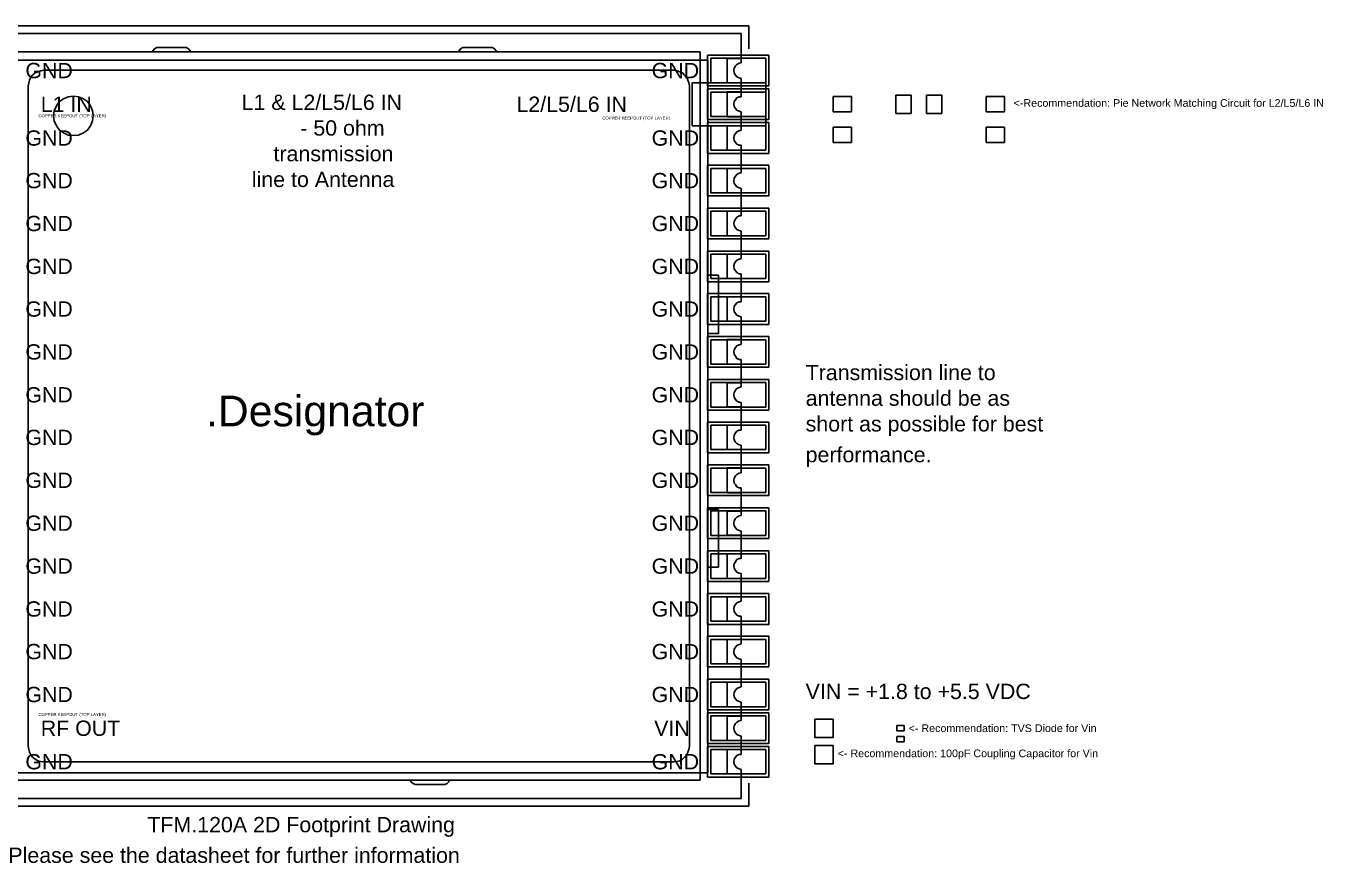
# Model space of a CAD drawing. Header units: millimetres. Extents: x -34.9 to 31.5, y -14.6 to 14.
# Drawn here: x -10.88 to 31.51, y -14.61 to 12.76 of the extents above; entities that cross this region are included whole.
import ezdxf

# ---------------------------------------------------------------- set-up
doc = ezdxf.new("R2010")
doc.units = ezdxf.units.MM
for name, color, linetype in [('Mechanical10', 56, 'Continuous'), ('Mechanical3', 76, 'Continuous'), ('TopLayer', 1, 'Continuous'), ('TopOverlay', 2, 'Continuous'), ('TopPaste', 8, 'Continuous'), ('TopSolder', 216, 'Continuous')]:
    doc.layers.add(name, color=color, linetype=linetype)
doc.styles.add('Arial', font='', dxfattribs={"height": 0.2})
doc.styles.get('Arial').set_extended_font_data('Arial')

msp = doc.modelspace()

# ---------------------------------------------------------------- linework, layer by layer
at = {"layer": 'Mechanical10'}
for p, q in [((10.897, 10.895), (13.297, 10.895)), ((10.897, 9.495), (10.897, 10.895)), ((13.297, 9.495), (13.297, 10.895)), ((15.497, 9.945), (15.497, 10.445)), ((15.497, 10.445), (16.097, 10.445)), ((16.097, 9.945), (16.097, 10.445)), ((17.547, 10.495), (18.047, 10.495)), ((17.547, 9.895), (17.547, 10.495)), ((18.047, 9.895), (18.047, 10.495)), ((18.547, 10.495), (19.047, 10.495)), ((18.547, 9.895), (18.547, 10.495)), ((19.047, 9.895), (19.047, 10.495)), ((20.497, 9.945), (20.497, 10.445)), ((20.497, 10.445), (21.097, 10.445)), ((21.097, 9.945), (21.097, 10.445)), ((15.497, 9.945), (16.097, 9.945)), ((17.547, 9.895), (18.047, 9.895)), ((18.547, 9.895), (19.047, 9.895)), ((20.497, 9.945), (21.097, 9.945)), ((10.897, 9.495), (13.297, 9.495)), ((15.497, 8.945), (15.497, 9.445)), ((15.497, 9.445), (16.097, 9.445)), ((16.097, 8.945), (16.097, 9.445)), ((20.497, 8.945), (20.497, 9.445)), ((20.497, 9.445), (21.097, 9.445)), ((21.097, 8.945), (21.097, 9.445)), ((15.497, 8.945), (16.097, 8.945)), ((20.497, 8.945), (21.097, 8.945)), ((14.897, -10.504), (14.897, -9.904)), ((14.897, -9.904), (15.497, -9.904)), ((15.497, -10.504), (15.497, -9.904)), ((17.577, -10.119), (17.817, -10.119)), ((17.577, -10.289), (17.577, -10.119)), ((17.817, -10.289), (17.817, -10.119)), ((14.897, -10.504), (15.497, -10.504)), ((17.577, -10.289), (17.817, -10.289)), ((17.577, -10.649), (17.577, -10.479)), ((17.577, -10.479), (17.817, -10.479)), ((17.817, -10.649), (17.817, -10.479)), ((14.897, -11.368), (14.897, -10.768)), ((14.897, -10.768), (15.497, -10.768)), ((15.497, -11.368), (15.497, -10.768)), ((17.577, -10.649), (17.817, -10.649)), ((14.897, -11.368), (15.497, -11.368))]:
    msp.add_line(p, q, dxfattribs=at)
at = {"layer": 'Mechanical3'}
for p, q in [((-12.497, 12.506), (12.497, 12.506)), ((12.497, 11.694), (12.497, 12.506)), ((-11.157, 11.905), (11.156, 11.905)), ((-6.764, 11.905), (-6.729, 11.941)), ((-6.729, 11.941), (-6.676, 12.012)), ((-6.676, 12.012), (-6.606, 12.047)), ((-6.606, 12.047), (-6.536, 12.047)), ((-6.536, 12.047), (-5.706, 12.047)), ((-5.706, 12.047), (-5.636, 12.047)), ((-5.636, 12.047), (-5.566, 12.012)), ((-5.566, 12.012), (-5.513, 11.941)), ((-5.513, 11.941), (-5.477, 11.905)), ((3.237, 11.905), (3.272, 11.941)), ((3.272, 11.941), (3.325, 12.012)), ((3.325, 12.012), (3.395, 12.047)), ((3.395, 12.047), (3.466, 12.047)), ((3.466, 12.047), (4.277, 12.047)), ((4.277, 12.047), (4.365, 12.047)), ((4.365, 12.047), (4.436, 12.012)), ((4.436, 12.012), (4.489, 11.941)), ((4.489, 11.941), (4.524, 11.905)), ((11.156, 11.888), (11.156, 11.905)), ((11.156, 11.87), (11.156, 11.888)), ((11.156, 11.852), (11.156, 11.87)), ((-11.157, 11.641), (11.156, 11.641)), ((11.156, 11.817), (11.156, 11.852)), ((11.156, 11.782), (11.156, 11.817)), ((11.156, 11.748), (11.156, 11.782)), ((11.156, 11.694), (11.156, 11.748)), ((11.156, 11.641), (11.156, 11.694)), ((11.156, 11.641), (11.209, 11.641)), ((11.156, -11.66), (11.156, 11.641)), ((11.209, 11.641), (11.244, 11.641)), ((11.244, 11.641), (11.297, 11.641)), ((11.297, 11.641), (11.333, 11.641)), ((11.333, 11.641), (11.368, 11.641)), ((11.368, 11.641), (11.386, 11.641)), ((11.386, 11.641), (11.404, 11.641)), ((11.404, -11.66), (11.404, 11.641)), ((12.038, 11.694), (12.497, 11.694)), ((12.038, 10.9), (12.038, 11.694)), ((12.268, 11.376), (12.303, 11.447)), ((12.303, 11.447), (12.356, 11.5)), ((12.356, 11.5), (12.426, 11.536)), ((12.426, 11.536), (12.497, 11.553)), ((12.497, 11.553), (12.497, 11.694)), ((-10.769, 10.988), (-10.716, 11.077)), ((-10.716, 11.077), (-10.663, 11.147)), ((-10.663, 11.147), (-10.575, 11.218)), ((-10.575, 11.218), (-10.487, 11.253)), ((-10.487, 11.253), (-10.398, 11.288)), ((-10.398, 11.288), (-10.31, 11.307)), ((-10.31, 11.307), (10.292, 11.307)), ((10.292, 11.307), (10.398, 11.288)), ((10.398, 11.288), (10.486, 11.253)), ((10.486, 11.253), (10.574, 11.218)), ((10.574, 11.218), (10.645, 11.147)), ((10.645, 11.147), (10.715, 11.077)), ((10.715, 11.077), (10.75, 10.988)), ((12.25, 11.307), (12.268, 11.376)), ((12.25, 11.307), (12.268, 11.218)), ((12.268, 11.218), (12.303, 11.147)), ((12.303, 11.147), (12.356, 11.095)), ((12.356, 11.095), (12.426, 11.059)), ((12.426, 11.059), (12.497, 11.042)), ((12.497, 10.9), (12.497, 11.042)), ((-10.804, 10.794), (-10.786, 10.9)), ((-10.804, -10.796), (-10.804, 10.794)), ((-10.786, 10.9), (-10.769, 10.988)), ((10.75, 10.988), (10.786, 10.9)), ((10.786, 10.9), (10.803, 10.794)), ((10.803, -10.796), (10.803, 10.794)), ((12.038, 10.9), (12.497, 10.9)), ((12.038, 10.601), (12.497, 10.601)), ((12.038, 9.789), (12.038, 10.601)), ((12.497, 10.601), (12.497, 10.9)), ((12.497, 10.441), (12.497, 10.601)), ((-9.887, 10.142), (-9.781, 10.283)), ((-9.781, 10.283), (-9.658, 10.371)), ((-9.658, 10.371), (-9.498, 10.441)), ((-9.498, 10.441), (-9.322, 10.459)), ((-9.322, 10.459), (-9.164, 10.441)), ((-9.164, 10.441), (-9.005, 10.371)), ((-9.005, 10.371), (-8.864, 10.283)), ((-8.864, 10.283), (-8.776, 10.142)), ((12.25, 10.195), (12.268, 10.283)), ((12.25, 10.195), (12.268, 10.124)), ((12.268, 10.283), (12.303, 10.336)), ((12.303, 10.336), (12.356, 10.406)), ((12.356, 10.406), (12.426, 10.441)), ((12.426, 10.441), (12.497, 10.441)), ((-9.975, 9.824), (-9.957, 9.983)), ((-9.975, 9.824), (-9.957, 9.648)), ((-9.957, 9.983), (-9.887, 10.142)), ((-8.776, 10.142), (-8.705, 9.983)), ((-8.705, 9.983), (-8.688, 9.824)), ((-8.705, 9.648), (-8.688, 9.824)), ((12.038, 9.789), (12.497, 9.789)), ((12.268, 10.124), (12.303, 10.053)), ((12.303, 10.053), (12.356, 10)), ((12.356, 10), (12.426, 9.965)), ((12.426, 9.965), (12.497, 9.948)), ((12.497, 9.789), (12.497, 9.948)), ((12.497, 9.489), (12.497, 9.789)), ((-9.957, 9.648), (-9.887, 9.489)), ((-9.887, 9.489), (-9.781, 9.348)), ((-9.781, 9.348), (-9.658, 9.26)), ((-9.005, 9.26), (-8.864, 9.348)), ((-8.864, 9.348), (-8.776, 9.489)), ((-8.776, 9.489), (-8.705, 9.648)), ((12.038, 9.489), (12.497, 9.489)), ((12.038, 8.695), (12.038, 9.489)), ((12.356, 9.295), (12.426, 9.331)), ((12.426, 9.331), (12.497, 9.348)), ((12.497, 9.348), (12.497, 9.489)), ((-9.658, 9.26), (-9.498, 9.189)), ((-9.498, 9.189), (-9.322, 9.171)), ((-9.322, 9.171), (-9.164, 9.189)), ((-9.164, 9.189), (-9.005, 9.26)), ((12.25, 9.101), (12.268, 9.171)), ((12.25, 9.101), (12.268, 9.013)), ((12.268, 9.171), (12.303, 9.243)), ((12.268, 9.013), (12.303, 8.942)), ((12.303, 9.243), (12.356, 9.295)), ((12.303, 8.942), (12.356, 8.89)), ((12.038, 8.695), (12.497, 8.695)), ((12.356, 8.89), (12.426, 8.854)), ((12.426, 8.854), (12.497, 8.854)), ((12.497, 8.695), (12.497, 8.854)), ((12.497, 8.096), (12.497, 8.695)), ((12.038, 8.096), (12.497, 8.096)), ((12.038, 7.302), (12.038, 8.096)), ((12.497, 7.955), (12.497, 8.096)), ((12.25, 7.69), (12.268, 7.778)), ((12.25, 7.69), (12.268, 7.619)), ((12.268, 7.778), (12.303, 7.849)), ((12.303, 7.849), (12.356, 7.902)), ((12.356, 7.902), (12.426, 7.937)), ((12.426, 7.937), (12.497, 7.955)), ((12.038, 7.302), (12.497, 7.302)), ((12.268, 7.619), (12.303, 7.549)), ((12.303, 7.549), (12.356, 7.496)), ((12.356, 7.496), (12.426, 7.461)), ((12.426, 7.461), (12.497, 7.443)), ((12.497, 7.302), (12.497, 7.443)), ((12.497, 6.702), (12.497, 7.302)), ((12.038, 5.891), (12.038, 6.702)), ((12.038, 6.702), (12.497, 6.702)), ((12.25, 6.296), (12.268, 6.367)), ((12.268, 6.367), (12.303, 6.437)), ((12.303, 6.437), (12.356, 6.509)), ((12.356, 6.509), (12.426, 6.544)), ((12.426, 6.544), (12.497, 6.544)), ((12.497, 6.544), (12.497, 6.702)), ((12.25, 6.296), (12.268, 6.226)), ((12.268, 6.226), (12.303, 6.156)), ((12.303, 6.156), (12.356, 6.103)), ((12.356, 6.103), (12.426, 6.068)), ((12.426, 6.068), (12.497, 6.05)), ((12.497, 5.891), (12.497, 6.05)), ((12.038, 5.891), (12.497, 5.891)), ((12.497, 5.291), (12.497, 5.891)), ((12.038, 4.497), (12.038, 5.291)), ((12.038, 5.291), (12.497, 5.291)), ((12.303, 5.044), (12.356, 5.097)), ((12.356, 5.097), (12.426, 5.133)), ((12.426, 5.133), (12.497, 5.15)), ((12.497, 5.15), (12.497, 5.291)), ((12.25, 4.903), (12.268, 4.973)), ((12.25, 4.903), (12.268, 4.815)), ((12.268, 4.973), (12.303, 5.044)), ((12.268, 4.815), (12.303, 4.745)), ((12.303, 4.745), (12.356, 4.692)), ((12.356, 4.692), (12.426, 4.656)), ((11.404, 4.603), (11.756, 4.603)), ((11.756, 2.698), (11.756, 4.603)), ((12.038, 4.497), (12.497, 4.497)), ((12.426, 4.656), (12.497, 4.656)), ((12.497, 4.497), (12.497, 4.656)), ((12.497, 3.898), (12.497, 4.497)), ((12.038, 3.898), (12.497, 3.898)), ((12.038, 3.104), (12.038, 3.898)), ((12.497, 3.739), (12.497, 3.898)), ((12.25, 3.492), (12.268, 3.58)), ((12.25, 3.492), (12.268, 3.422)), ((12.268, 3.58), (12.303, 3.65)), ((12.268, 3.422), (12.303, 3.351)), ((12.303, 3.65), (12.356, 3.703)), ((12.356, 3.703), (12.426, 3.739)), ((12.426, 3.739), (12.497, 3.739)), ((12.038, 3.104), (12.497, 3.104)), ((12.303, 3.351), (12.356, 3.298)), ((12.356, 3.298), (12.426, 3.262)), ((12.426, 3.262), (12.497, 3.245)), ((12.497, 3.104), (12.497, 3.245)), ((12.497, 2.504), (12.497, 3.104)), ((11.404, 2.698), (11.756, 2.698)), ((12.038, 2.504), (12.497, 2.504)), ((12.038, 1.693), (12.038, 2.504)), ((12.25, 2.099), (12.268, 2.169)), ((12.268, 2.169), (12.303, 2.239)), ((12.303, 2.239), (12.356, 2.292)), ((12.356, 2.292), (12.426, 2.327)), ((12.426, 2.327), (12.497, 2.345)), ((12.497, 2.345), (12.497, 2.504)), ((12.25, 2.099), (12.268, 2.028)), ((12.268, 2.028), (12.303, 1.958)), ((12.303, 1.958), (12.356, 1.886)), ((12.356, 1.886), (12.426, 1.851)), ((12.426, 1.851), (12.497, 1.851)), ((12.497, 1.693), (12.497, 1.851)), ((12.038, 1.693), (12.497, 1.693)), ((12.497, 1.093), (12.497, 1.693)), ((12.038, 1.093), (12.497, 1.093)), ((12.038, 0.299), (12.038, 1.093)), ((12.303, 0.846), (12.356, 0.899)), ((12.356, 0.899), (12.426, 0.934)), ((12.426, 0.934), (12.497, 0.952)), ((12.497, 0.952), (12.497, 1.093)), ((12.25, 0.705), (12.268, 0.776)), ((12.25, 0.705), (12.268, 0.617)), ((12.268, 0.776), (12.303, 0.846)), ((12.268, 0.617), (12.303, 0.546)), ((12.303, 0.546), (12.356, 0.493)), ((12.356, 0.493), (12.426, 0.458)), ((12.426, 0.458), (12.497, 0.44)), ((12.497, 0.299), (12.497, 0.44)), ((12.038, 0.299), (12.497, 0.299)), ((12.497, -0.3), (12.497, 0.299)), ((12.038, -0.3), (12.497, -0.3)), ((12.038, -1.094), (12.038, -0.3)), ((12.497, -0.459), (12.497, -0.3)), ((12.25, -0.706), (12.268, -0.618)), ((12.25, -0.706), (12.268, -0.777)), ((12.268, -0.618), (12.303, -0.547)), ((12.268, -0.777), (12.303, -0.848)), ((12.303, -0.547), (12.356, -0.494)), ((12.303, -0.848), (12.356, -0.9)), ((12.356, -0.494), (12.426, -0.459)), ((12.426, -0.459), (12.497, -0.459)), ((12.038, -1.094), (12.497, -1.094)), ((12.356, -0.9), (12.426, -0.936)), ((12.426, -0.936), (12.497, -0.952)), ((12.497, -1.094), (12.497, -0.952)), ((12.497, -1.694), (12.497, -1.094)), ((12.038, -1.694), (12.497, -1.694)), ((12.038, -2.505), (12.038, -1.694)), ((12.497, -1.853), (12.497, -1.694)), ((12.25, -2.099), (12.268, -2.029)), ((12.25, -2.099), (12.268, -2.188)), ((12.268, -2.029), (12.303, -1.958)), ((12.303, -1.958), (12.356, -1.906)), ((12.356, -1.906), (12.426, -1.87)), ((12.426, -1.87), (12.497, -1.853)), ((12.038, -2.505), (12.497, -2.505)), ((12.268, -2.188), (12.303, -2.241)), ((12.303, -2.241), (12.356, -2.311)), ((12.356, -2.311), (12.426, -2.347)), ((12.426, -2.347), (12.497, -2.347)), ((12.497, -2.505), (12.497, -2.347)), ((12.497, -3.105), (12.497, -2.505)), ((11.404, -3.052), (11.756, -3.052)), ((11.756, -4.939), (11.756, -3.052)), ((12.038, -3.898), (12.038, -3.105)), ((12.038, -3.105), (12.497, -3.105)), ((12.268, -3.422), (12.303, -3.352)), ((12.303, -3.352), (12.356, -3.299)), ((12.356, -3.299), (12.426, -3.264)), ((12.426, -3.264), (12.497, -3.246)), ((12.497, -3.246), (12.497, -3.105)), ((12.25, -3.511), (12.268, -3.422)), ((12.25, -3.511), (12.268, -3.582)), ((12.268, -3.582), (12.303, -3.652)), ((12.303, -3.652), (12.356, -3.705)), ((12.356, -3.705), (12.426, -3.74)), ((12.426, -3.74), (12.497, -3.758)), ((12.497, -3.898), (12.497, -3.758)), ((12.038, -3.898), (12.497, -3.898)), ((12.497, -4.499), (12.497, -3.898)), ((12.038, -5.31), (12.038, -4.499)), ((12.038, -4.499), (12.497, -4.499)), ((12.356, -4.692), (12.426, -4.657)), ((12.426, -4.657), (12.497, -4.657)), ((12.497, -4.657), (12.497, -4.499)), ((11.404, -4.939), (11.756, -4.939)), ((12.25, -4.905), (12.268, -4.833)), ((12.25, -4.905), (12.268, -4.975)), ((12.268, -4.833), (12.303, -4.763)), ((12.268, -4.975), (12.303, -5.045)), ((12.303, -4.763), (12.356, -4.692)), ((12.303, -5.045), (12.356, -5.098)), ((12.038, -5.31), (12.497, -5.31)), ((12.356, -5.098), (12.426, -5.133)), ((12.426, -5.133), (12.497, -5.151)), ((12.497, -5.31), (12.497, -5.151)), ((12.497, -5.91), (12.497, -5.31)), ((12.038, -5.91), (12.497, -5.91)), ((12.038, -6.704), (12.038, -5.91)), ((12.497, -6.051), (12.497, -5.91)), ((12.25, -6.298), (12.268, -6.227)), ((12.25, -6.298), (12.268, -6.386)), ((12.268, -6.227), (12.303, -6.156)), ((12.303, -6.156), (12.356, -6.103)), ((12.356, -6.103), (12.426, -6.068)), ((12.426, -6.068), (12.497, -6.051)), ((12.038, -6.704), (12.497, -6.704)), ((12.268, -6.386), (12.303, -6.456)), ((12.303, -6.456), (12.356, -6.509)), ((12.356, -6.509), (12.426, -6.544)), ((12.426, -6.544), (12.497, -6.544)), ((12.497, -6.704), (12.497, -6.544)), ((12.497, -7.302), (12.497, -6.704)), ((12.038, -7.302), (12.497, -7.302)), ((12.038, -8.097), (12.038, -7.302)), ((12.25, -7.709), (12.268, -7.621)), ((12.268, -7.621), (12.303, -7.55)), ((12.303, -7.55), (12.356, -7.497)), ((12.356, -7.497), (12.426, -7.462)), ((12.426, -7.462), (12.497, -7.444)), ((12.497, -7.444), (12.497, -7.302)), ((12.25, -7.709), (12.268, -7.779)), ((12.268, -7.779), (12.303, -7.85)), ((12.303, -7.85), (12.356, -7.903)), ((12.356, -7.903), (12.426, -7.938)), ((12.426, -7.938), (12.497, -7.955)), ((12.497, -8.097), (12.497, -7.955)), ((12.038, -8.097), (12.497, -8.097)), ((12.497, -8.697), (12.497, -8.097)), ((12.038, -9.508), (12.038, -8.697)), ((12.038, -8.697), (12.497, -8.697)), ((12.356, -8.908), (12.426, -8.873)), ((12.426, -8.873), (12.497, -8.855)), ((12.497, -8.855), (12.497, -8.697)), ((12.25, -9.102), (12.268, -9.032)), ((12.25, -9.102), (12.268, -9.173)), ((12.268, -9.032), (12.303, -8.961)), ((12.268, -9.173), (12.303, -9.243)), ((12.303, -8.961), (12.356, -8.908)), ((12.303, -9.243), (12.356, -9.296)), ((12.356, -9.296), (12.426, -9.331)), ((12.038, -9.508), (12.497, -9.508)), ((12.426, -9.331), (12.497, -9.349)), ((12.497, -9.508), (12.497, -9.349)), ((12.497, -9.807), (12.497, -9.508)), ((12.038, -10.601), (12.038, -9.807)), ((12.038, -9.807), (12.497, -9.807)), ((12.25, -10.196), (12.268, -10.125)), ((12.268, -10.125), (12.303, -10.055)), ((12.303, -10.055), (12.356, -10.002)), ((12.356, -10.002), (12.426, -9.967)), ((12.426, -9.967), (12.497, -9.949)), ((12.497, -9.949), (12.497, -9.807)), ((12.25, -10.196), (12.268, -10.284)), ((12.268, -10.284), (12.303, -10.355)), ((12.303, -10.355), (12.356, -10.408)), ((12.356, -10.408), (12.426, -10.443)), ((12.426, -10.443), (12.497, -10.461)), ((12.497, -10.601), (12.497, -10.461)), ((-10.804, -10.796), (-10.786, -10.902)), ((-10.786, -10.902), (-10.769, -10.99)), ((-10.769, -10.99), (-10.716, -11.078)), ((10.715, -11.078), (10.75, -10.99)), ((10.75, -10.99), (10.786, -10.902)), ((10.786, -10.902), (10.803, -10.796)), ((12.038, -10.601), (12.497, -10.601)), ((12.038, -10.902), (12.497, -10.902)), ((12.038, -11.696), (12.038, -10.902)), ((12.497, -10.902), (12.497, -10.601)), ((12.497, -11.06), (12.497, -10.902)), ((-10.716, -11.078), (-10.663, -11.148)), ((-10.663, -11.148), (-10.575, -11.219)), ((-10.575, -11.219), (-10.487, -11.272)), ((-10.487, -11.272), (-10.398, -11.289)), ((-10.398, -11.289), (-10.31, -11.307)), ((-10.31, -11.307), (10.292, -11.307)), ((10.292, -11.307), (10.398, -11.289)), ((10.398, -11.289), (10.486, -11.272)), ((10.486, -11.272), (10.574, -11.219)), ((10.574, -11.219), (10.645, -11.148)), ((10.645, -11.148), (10.715, -11.078)), ((12.25, -11.307), (12.268, -11.219)), ((12.25, -11.307), (12.268, -11.378)), ((12.268, -11.219), (12.303, -11.148)), ((12.268, -11.378), (12.303, -11.448)), ((12.303, -11.148), (12.356, -11.095)), ((12.356, -11.095), (12.426, -11.06)), ((12.426, -11.06), (12.497, -11.06)), ((-11.157, -11.66), (11.156, -11.66)), ((11.156, -11.66), (11.209, -11.66)), ((11.156, -11.696), (11.156, -11.66)), ((11.156, -11.748), (11.156, -11.696)), ((11.156, -11.784), (11.156, -11.748)), ((11.156, -11.836), (11.156, -11.784)), ((11.156, -11.854), (11.156, -11.836)), ((11.156, -11.889), (11.156, -11.854)), ((11.209, -11.66), (11.244, -11.66)), ((11.244, -11.66), (11.297, -11.66)), ((11.297, -11.66), (11.333, -11.66)), ((11.333, -11.66), (11.368, -11.66)), ((11.368, -11.66), (11.386, -11.66)), ((11.386, -11.66), (11.404, -11.66)), ((12.038, -11.696), (12.497, -11.696)), ((12.303, -11.448), (12.356, -11.501)), ((12.356, -11.501), (12.426, -11.536)), ((12.426, -11.536), (12.497, -11.554)), ((12.497, -11.696), (12.497, -11.554)), ((12.497, -12.506), (12.497, -11.696)), ((-11.157, -11.907), (11.156, -11.907)), ((1.684, -11.907), (1.702, -11.96)), ((1.702, -11.96), (1.772, -12.012)), ((1.772, -12.012), (1.843, -12.048)), ((1.843, -12.048), (1.914, -12.048)), ((1.914, -12.048), (2.725, -12.048)), ((2.725, -12.048), (2.813, -12.048)), ((2.813, -12.048), (2.884, -12.012)), ((2.884, -12.012), (2.937, -11.96)), ((2.937, -11.96), (2.954, -11.907)), ((11.156, -11.907), (11.156, -11.889)), ((-12.497, -12.506), (12.497, -12.506))]:
    msp.add_line(p, q, dxfattribs=at)
at = {"layer": 'TopLayer'}
for p, q in [((11.497, 11.697), (13.297, 11.697)), ((11.497, 10.897), (11.497, 11.697)), ((13.297, 11.697), (13.297, 10.897)), ((13.297, 10.897), (11.497, 10.897)), ((11.497, 10.595), (13.297, 10.595)), ((11.497, 9.795), (11.497, 10.595)), ((13.297, 10.595), (13.297, 9.795)), ((13.297, 9.795), (11.497, 9.795)), ((11.497, 9.492), (13.297, 9.492)), ((11.497, 8.692), (11.497, 9.492)), ((13.297, 9.492), (13.297, 8.692)), ((13.297, 8.692), (11.497, 8.692)), ((11.497, 8.099), (13.297, 8.099)), ((11.497, 7.299), (11.497, 8.099)), ((13.297, 8.099), (13.297, 7.299)), ((13.297, 7.299), (11.497, 7.299)), ((11.497, 6.697), (13.297, 6.697)), ((11.497, 5.897), (11.497, 6.697)), ((13.297, 6.697), (13.297, 5.897)), ((13.297, 5.897), (11.497, 5.897)), ((11.497, 5.294), (13.297, 5.294)), ((11.497, 4.494), (11.497, 5.294)), ((13.297, 5.294), (13.297, 4.494)), ((13.297, 4.494), (11.497, 4.494)), ((11.497, 3.901), (13.297, 3.901)), ((11.497, 3.101), (11.497, 3.901)), ((13.297, 3.901), (13.297, 3.101)), ((13.297, 3.101), (11.497, 3.101)), ((11.497, 2.498), (13.297, 2.498)), ((11.497, 1.698), (11.497, 2.498)), ((13.297, 2.498), (13.297, 1.698)), ((13.297, 1.698), (11.497, 1.698)), ((11.497, 1.096), (13.297, 1.096)), ((11.497, 0.296), (11.497, 1.096)), ((13.297, 1.096), (13.297, 0.296)), ((13.297, 0.296), (11.497, 0.296)), ((11.497, -0.297), (13.297, -0.297)), ((11.497, -1.097), (11.497, -0.297)), ((13.297, -0.297), (13.297, -1.097)), ((13.297, -1.097), (11.497, -1.097)), ((11.497, -1.699), (13.297, -1.699)), ((11.497, -2.499), (11.497, -1.699)), ((13.297, -1.699), (13.297, -2.499)), ((13.297, -2.499), (11.497, -2.499)), ((11.497, -3.101), (13.297, -3.101)), ((11.497, -3.901), (11.497, -3.101)), ((13.297, -3.101), (13.297, -3.901)), ((13.297, -3.901), (11.497, -3.901)), ((11.497, -4.504), (13.297, -4.504)), ((11.497, -5.304), (11.497, -4.504)), ((13.297, -4.504), (13.297, -5.304)), ((13.297, -5.304), (11.497, -5.304)), ((11.497, -5.906), (13.297, -5.906)), ((11.497, -6.706), (11.497, -5.906)), ((13.297, -5.906), (13.297, -6.706)), ((13.297, -6.706), (11.497, -6.706)), ((11.497, -7.299), (13.297, -7.299)), ((11.497, -8.099), (11.497, -7.299)), ((13.297, -7.299), (13.297, -8.099)), ((13.297, -8.099), (11.497, -8.099)), ((11.497, -8.702), (13.297, -8.702)), ((11.497, -9.502), (11.497, -8.702)), ((13.297, -8.702), (13.297, -9.502)), ((13.297, -9.502), (11.497, -9.502)), ((11.497, -9.804), (13.297, -9.804)), ((11.497, -10.604), (11.497, -9.804)), ((13.297, -9.804), (13.297, -10.604)), ((13.297, -10.604), (11.497, -10.604)), ((11.497, -10.899), (13.297, -10.899)), ((11.497, -11.699), (11.497, -10.899)), ((13.297, -10.899), (13.297, -11.699)), ((13.297, -11.699), (11.497, -11.699))]:
    msp.add_line(p, q, dxfattribs=at)
at = {"layer": 'TopOverlay'}
for p, q in [((-12.747, 12.756), (12.747, 12.756)), ((12.747, 12.006), (12.747, 12.756)), ((12.747, -12.756), (12.747, -12.006)), ((-12.747, -12.756), (12.747, -12.756))]:
    msp.add_line(p, q, dxfattribs=at)
at = {"layer": 'TopPaste'}
for p, q in [((11.497, 11.697), (13.297, 11.697)), ((11.497, 10.897), (11.497, 11.697)), ((13.297, 11.697), (13.297, 10.897)), ((13.297, 10.897), (11.497, 10.897)), ((11.497, 10.595), (13.297, 10.595)), ((11.497, 9.795), (11.497, 10.595)), ((13.297, 10.595), (13.297, 9.795)), ((13.297, 9.795), (11.497, 9.795)), ((11.497, 9.492), (13.297, 9.492)), ((11.497, 8.692), (11.497, 9.492)), ((13.297, 9.492), (13.297, 8.692)), ((13.297, 8.692), (11.497, 8.692)), ((11.497, 8.099), (13.297, 8.099)), ((11.497, 7.299), (11.497, 8.099)), ((13.297, 8.099), (13.297, 7.299)), ((13.297, 7.299), (11.497, 7.299)), ((11.497, 6.697), (13.297, 6.697)), ((11.497, 5.897), (11.497, 6.697)), ((13.297, 6.697), (13.297, 5.897)), ((13.297, 5.897), (11.497, 5.897)), ((11.497, 5.294), (13.297, 5.294)), ((11.497, 4.494), (11.497, 5.294)), ((13.297, 5.294), (13.297, 4.494)), ((13.297, 4.494), (11.497, 4.494)), ((11.497, 3.901), (13.297, 3.901)), ((11.497, 3.101), (11.497, 3.901)), ((13.297, 3.901), (13.297, 3.101)), ((13.297, 3.101), (11.497, 3.101)), ((11.497, 2.498), (13.297, 2.498)), ((11.497, 1.698), (11.497, 2.498)), ((13.297, 2.498), (13.297, 1.698)), ((13.297, 1.698), (11.497, 1.698)), ((11.497, 1.096), (13.297, 1.096)), ((11.497, 0.296), (11.497, 1.096)), ((13.297, 1.096), (13.297, 0.296)), ((13.297, 0.296), (11.497, 0.296)), ((11.497, -0.297), (13.297, -0.297)), ((11.497, -1.097), (11.497, -0.297)), ((13.297, -0.297), (13.297, -1.097)), ((13.297, -1.097), (11.497, -1.097)), ((11.497, -1.699), (13.297, -1.699)), ((11.497, -2.499), (11.497, -1.699)), ((13.297, -1.699), (13.297, -2.499)), ((13.297, -2.499), (11.497, -2.499)), ((11.497, -3.101), (13.297, -3.101)), ((11.497, -3.901), (11.497, -3.101)), ((13.297, -3.101), (13.297, -3.901)), ((13.297, -3.901), (11.497, -3.901)), ((11.497, -4.504), (13.297, -4.504)), ((11.497, -5.304), (11.497, -4.504)), ((13.297, -4.504), (13.297, -5.304)), ((13.297, -5.304), (11.497, -5.304)), ((11.497, -5.906), (13.297, -5.906)), ((11.497, -6.706), (11.497, -5.906)), ((13.297, -5.906), (13.297, -6.706)), ((13.297, -6.706), (11.497, -6.706)), ((11.497, -7.299), (13.297, -7.299)), ((11.497, -8.099), (11.497, -7.299)), ((13.297, -7.299), (13.297, -8.099)), ((13.297, -8.099), (11.497, -8.099)), ((11.497, -8.702), (13.297, -8.702)), ((11.497, -9.502), (11.497, -8.702)), ((13.297, -8.702), (13.297, -9.502)), ((13.297, -9.502), (11.497, -9.502)), ((11.497, -9.804), (13.297, -9.804)), ((11.497, -10.604), (11.497, -9.804)), ((13.297, -9.804), (13.297, -10.604)), ((13.297, -10.604), (11.497, -10.604)), ((11.497, -10.899), (13.297, -10.899)), ((11.497, -11.699), (11.497, -10.899)), ((13.297, -10.899), (13.297, -11.699)), ((13.297, -11.699), (11.497, -11.699))]:
    msp.add_line(p, q, dxfattribs=at)
at = {"layer": 'TopSolder'}
for p, q in [((11.395, 11.799), (13.399, 11.799)), ((11.395, 10.795), (11.395, 11.799)), ((13.399, 11.799), (13.399, 10.795)), ((13.399, 10.795), (11.395, 10.795)), ((11.395, 10.697), (13.399, 10.697)), ((11.395, 9.693), (11.395, 10.697)), ((13.399, 10.697), (13.399, 9.693)), ((13.399, 9.693), (11.395, 9.693)), ((11.395, 9.594), (13.399, 9.594)), ((11.395, 8.59), (11.395, 9.594)), ((13.399, 9.594), (13.399, 8.59)), ((13.399, 8.59), (11.395, 8.59)), ((11.395, 8.201), (13.399, 8.201)), ((11.395, 7.197), (11.395, 8.201)), ((13.399, 8.201), (13.399, 7.197)), ((13.399, 7.197), (11.395, 7.197)), ((11.395, 6.799), (13.399, 6.799)), ((11.395, 5.795), (11.395, 6.799)), ((13.399, 6.799), (13.399, 5.795)), ((13.399, 5.795), (11.395, 5.795)), ((11.395, 5.396), (13.399, 5.396)), ((11.395, 4.392), (11.395, 5.396)), ((13.399, 5.396), (13.399, 4.392)), ((13.399, 4.392), (11.395, 4.392)), ((11.395, 4.003), (13.399, 4.003)), ((11.395, 2.999), (11.395, 4.003)), ((13.399, 4.003), (13.399, 2.999)), ((13.399, 2.999), (11.395, 2.999)), ((11.395, 2.6), (13.399, 2.6)), ((11.395, 1.596), (11.395, 2.6)), ((13.399, 2.6), (13.399, 1.596)), ((13.399, 1.596), (11.395, 1.596)), ((11.395, 1.198), (13.399, 1.198)), ((11.395, 0.194), (11.395, 1.198)), ((13.399, 1.198), (13.399, 0.194)), ((13.399, 0.194), (11.395, 0.194)), ((11.395, -0.195), (13.399, -0.195)), ((11.395, -1.199), (11.395, -0.195)), ((13.399, -0.195), (13.399, -1.199)), ((13.399, -1.199), (11.395, -1.199)), ((11.395, -1.597), (13.399, -1.597)), ((11.395, -2.601), (11.395, -1.597)), ((13.399, -1.597), (13.399, -2.601)), ((13.399, -2.601), (11.395, -2.601)), ((11.395, -2.999), (13.399, -2.999)), ((11.395, -4.003), (11.395, -2.999)), ((13.399, -2.999), (13.399, -4.003)), ((13.399, -4.003), (11.395, -4.003)), ((11.395, -4.402), (13.399, -4.402)), ((11.395, -5.406), (11.395, -4.402)), ((13.399, -4.402), (13.399, -5.406)), ((13.399, -5.406), (11.395, -5.406)), ((11.395, -5.804), (13.399, -5.804)), ((11.395, -6.808), (11.395, -5.804)), ((13.399, -5.804), (13.399, -6.808)), ((13.399, -6.808), (11.395, -6.808)), ((11.395, -7.197), (13.399, -7.197)), ((11.395, -8.201), (11.395, -7.197)), ((13.399, -7.197), (13.399, -8.201)), ((13.399, -8.201), (11.395, -8.201)), ((11.395, -8.6), (13.399, -8.6)), ((11.395, -9.604), (11.395, -8.6)), ((13.399, -8.6), (13.399, -9.604)), ((13.399, -9.604), (11.395, -9.604)), ((11.395, -9.702), (13.399, -9.702)), ((11.395, -10.706), (11.395, -9.702)), ((13.399, -9.702), (13.399, -10.706)), ((13.399, -10.706), (11.395, -10.706)), ((11.395, -10.797), (13.399, -10.797)), ((11.395, -11.801), (11.395, -10.797)), ((13.399, -10.797), (13.399, -11.801)), ((13.399, -11.801), (11.395, -11.801))]:
    msp.add_line(p, q, dxfattribs=at)

# ---------------------------------------------------------------- texts
at = {"layer": 'Mechanical10', "style": 'Arial'}
for s, height, p in [('GND', 0.5, (-10.9, 11.047)), ('GND', 0.5, (9.567, 11.047)), ('L1 IN', 0.5, (-10.397, 9.945)), ('L1 & L2/L5/L6 IN', 0.5, (-3.832, 10.01)), ('L2/L5/L6 IN', 0.5, (5.149, 9.945)), ('<-Recommendation: Pie Network Matching Circuit for L2/L5/L6 IN', 0.25, (21.397, 10.112)), ('COPPER KEEPOUT (TOP LAYER)', 0.1, (-10.472, 9.77)), ('COPPER KEEPOUT (TOP LAYER)', 0.1, (7.956, 9.695)), ('GND', 0.5, (-10.9, 8.842)), ('- 50 ohm', 0.5, (-1.916, 9.17)), ('GND', 0.5, (9.567, 8.842)), ('transmission', 0.5, (-2.791, 8.33)), ('GND', 0.5, (-10.9, 7.449)), ('line to Antenna', 0.5, (-3.499, 7.49)), ('GND', 0.5, (9.567, 7.449)), ('GND', 0.5, (-10.9, 6.047)), ('GND', 0.5, (9.567, 6.047)), ('GND', 0.5, (-10.9, 4.644)), ('GND', 0.5, (9.567, 4.644)), ('GND', 0.5, (-10.9, 3.251)), ('GND', 0.5, (9.567, 3.251)), ('GND', 0.5, (-10.9, 1.848)), ('GND', 0.5, (9.567, 1.848)), ('Transmission line to', 0.5, (14.6, 1.176)), ('GND', 0.5, (-10.9, 0.446)), ('GND', 0.5, (9.567, 0.446)), ('antenna should be as', 0.5, (14.6, 0.337)), ('short as possible for best', 0.5, (14.6, -0.503)), ('GND', 0.5, (-10.9, -0.947)), ('GND', 0.5, (9.567, -0.947)), ('performance.', 0.5, (14.6, -1.51)), ('GND', 0.5, (-10.9, -2.349)), ('GND', 0.5, (9.567, -2.349)), ('GND', 0.5, (-10.9, -3.751)), ('GND', 0.5, (9.567, -3.751)), ('GND', 0.5, (-10.9, -5.154)), ('GND', 0.5, (9.567, -5.154)), ('GND', 0.5, (-10.9, -6.556)), ('GND', 0.5, (9.567, -6.556)), ('GND', 0.5, (-10.9, -7.949)), ('GND', 0.5, (9.567, -7.949)), ('GND', 0.5, (-10.9, -9.352)), ('GND', 0.5, (9.567, -9.352)), ('VIN = +1.8 to +5.5 VDC', 0.5, (14.6, -9.25)), ('RF OUT', 0.5, (-10.397, -10.454)), ('VIN', 0.5, (9.65, -10.454)), ('<- Recommendation: TVS Diode for Vin', 0.25, (17.967, -10.329)), ('<- Recommendation: 100pF Coupling Capacitor for Vin', 0.25, (15.647, -11.151)), ('GND', 0.5, (-10.9, -11.549)), ('GND', 0.5, (9.567, -11.549)), ('TFM.120A 2D Footprint Drawing', 0.5, (-6.914, -13.606)), ('Please see the datasheet for further information', 0.5, (-11.455, -14.606))]:
    msp.add_text(s, height=height, dxfattribs=at).set_placement(p)
msp.add_text('COPPER KEEPOUT (TOP LAYER)', height=0.1, rotation=360, dxfattribs=at).set_placement((-10.472, -9.804))
at = {"layer": 'Mechanical3', "style": 'Arial'}
msp.add_text('.Designator', height=1, dxfattribs=at).set_placement((-4.998, -0.333))

doc.saveas('drawing.dxf')
